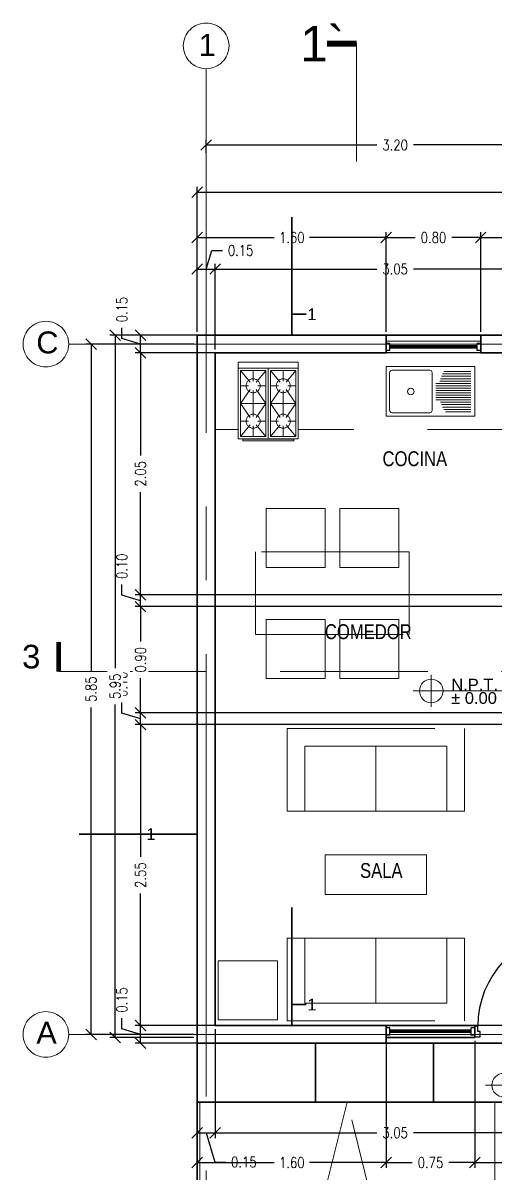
# Model space of a CAD drawing. Header units: metres. Extents: x -255 to -21, y -382 to -241.
# Drawn here: x -45.02 to -41.01, y -300.63 to -290.88 of the extents above; entities that cross this region are included whole.
import ezdxf
from ezdxf.enums import TextEntityAlignment as Align

# ---------------------------------------------------------------- set-up
doc = ezdxf.new("R2010")
doc.units = ezdxf.units.M
doc.header["$LTSCALE"] = 5
doc.header["$MEASUREMENT"] = 0
doc.linetypes.add('CENTER2', pattern=[1.125, 0.75, -0.125, 0.125, -0.125])
doc.linetypes.add('HIDDEN', pattern=[0.375, 0.25, -0.125])
doc.layers.get('0').update_dxf_attribs({"color": 30})
for name, color, linetype, lineweight in [('A-ANNO-DIMS', 3, 'Continuous', 18), ('A-ANNO-NOTE', 7, 'Continuous', 35), ('A-ANNO-SYMB', 3, 'Continuous', 18), ('A-ANNO-TEXT', 3, 'Continuous', 18), ('A-DOOR-FULL', 4, 'Continuous', 25), ('A-FLOR-LEVL', 7, 'Continuous', 35), ('A-FLOR-OVHD', 3, 'HIDDEN', 18), ('A-FURN', 8, 'Continuous', 18), ('A-GLAZ-FULL', 4, 'Continuous', 25), ('A-WALL-FULL-EXTR', 7, 'Continuous', 35), ('U-PARK-MNR', 255, 'Continuous', 13)]:
    doc.layers.add(name, color=color, linetype=linetype, lineweight=lineweight)
doc.styles.add('E-ARIAL', font='arial.ttf')
doc.styles.add('E-ROMANS', font='romans.shx', dxfattribs={"width": 0.8})
doc.styles.get("Standard").update_dxf_attribs({"font": 'arial.ttf'})
doc.dimstyles.new('E-0050_TICK_18', dxfattribs={"dimscale": 0.001, "dimtxt": 90, "dimasz": 90, "dimexe": 45, "dimexo": 30, "dimgap": 45, "dimtad": 0, "dimzin": 0, "dimdsep": 46, "dimtxsty": 'E-ROMANS', "dimblk": 'OBLIQUE', "dimcen": 45, "dimclrd": 256, "dimclre": 256, "dimclrt": 256, "dimadec": 0, "dimazin": 0, "dimtfac": 1, "dimtmove": 1, "dimatfit": 3, "dimldrblk": 'OPEN90', "dimfxl": 1, "dimtfill": 1, "dimtolj": 1, "dimtzin": 0, "dimarcsym": 0})
doc.dimstyles.new('E-0200_TICK_12', dxfattribs={"dimscale": 0.001, "dimtxt": 240, "dimasz": 240, "dimexe": 120, "dimexo": 80, "dimgap": 120, "dimtad": 0, "dimzin": 0, "dimdsep": 46, "dimtxsty": 'E-ROMANS', "dimblk": 'OBLIQUE', "dimcen": 120, "dimclrd": 256, "dimclre": 256, "dimclrt": 256, "dimadec": 0, "dimazin": 0, "dimtfac": 1, "dimtmove": 1, "dimatfit": 3, "dimldrblk": 'OPEN90', "dimfxl": 1, "dimtfill": 1, "dimtolj": 1, "dimtzin": 0, "dimlwd": -1, "dimarcsym": 0})

# ---------------------------------------------------------------- blocks, each defined once
blk = doc.blocks.new('DOOR-80')
for points in [[(-0.07, 0.89), (-0.07, 0.09), (-0.025, 0.09), (-0.025, 0.89), (-0.07, 0.89)], [(-0.825, 0.09), (-0.85, 0.09), (-0.85, 0), (-0.805, 0), (-0.805, 0.045), (-0.825, 0.045), (-0.825, 0.09)], [(-0.025, 0.09), (0, 0.09), (0, 0), (-0.045, 0), (-0.045, 0.045), (-0.025, 0.045), (-0.025, 0.09)]]:
    blk.add_lwpolyline(points)
at = {"linetype": 'HIDDEN'}
blk.add_arc((-0.0227, 0.0891), 0.8023, 93.38109, 179.93414, dxfattribs=at)
blk = doc.blocks.new('TAG-LEVEL-PL')
for p, q in [((0, -0.1359), (0, 0.1359)), ((-0.1545, 0), (0.6266, 0))]:
    blk.add_line(p, q)
blk.add_circle((0, 0), 0.1)
at = {"style": 'E-ARIAL'}
blk.add_attdef('REF', text='', height=0.1, dxfattribs=at).set_placement((0.1697, -0.0271), align=Align.BOTTOM_LEFT)
blk.add_attdef('NIVEL', text='', height=0.1, dxfattribs=at).set_placement((0.1688, -0.01), align=Align.TOP_LEFT)
blk = doc.blocks.new('_Oblique')
at = {"color": 0, "linetype": 'ByBlock', "lineweight": -2}
blk.add_line((-0.5, -0.5), (0.5, 0.5), dxfattribs=at)
blk = doc.blocks.new('*D446')
at = {"layer": 'A-ANNO-DIMS', "lineweight": -2, "transparency": 16777216}
for p, q in [((-43.4683, -292.9694), (-43.421, -292.8119)), ((-43.421, -292.8119), (-43.331, -292.8119)), ((-43.5433, -293.5007), (-43.5433, -292.9244)), ((-43.3933, -293.6507), (-43.3933, -292.9244)), ((-43.5433, -292.9694), (-43.3933, -292.9694))]:
    blk.add_line(p, q, dxfattribs=at)
at = {"layer": 'A-ANNO-DIMS', "lineweight": -2, "transparency": 16777216, "xscale": 0.09, "yscale": 0.09, "zscale": 0.09, "rotation": 180}
blk.add_blockref('_Oblique', (-43.5433, -292.9694), dxfattribs=at)
at = {"layer": 'A-ANNO-DIMS', "transparency": 16777216, "insert": (-43.1763, -292.8119), "char_height": 0.09, "attachment_point": 5, "style": 'E-ROMANS', "bg_fill": 3, "box_fill_scale": 1.25, "bg_fill_color": 256, "bg_fill_true_color": 13158600, "bg_fill_transparency": 0}
blk.add_mtext('\\A1;0.15', dxfattribs=at)
at = {"layer": 'A-ANNO-DIMS', "lineweight": -2, "transparency": 16777216, "xscale": 0.09, "yscale": 0.09, "zscale": 0.09}
blk.add_blockref('_Oblique', (-43.3933, -292.9694), dxfattribs=at)
blk = doc.blocks.new('_Open90')
at = {"color": 0, "linetype": 'ByBlock', "lineweight": -2}
for p, q in [((0, 0), (-1, 0)), ((-0.5, 0.5), (0, 0)), ((0, 0), (-0.5, -0.5))]:
    blk.add_line(p, q, dxfattribs=at)
blk = doc.blocks.new('*D447')
at = {"layer": 'A-ANNO-DIMS', "lineweight": -2, "transparency": 16777216}
for p, q in [((-43.3933, -293.6507), (-43.3933, -292.9244)), ((-40.3433, -293.6007), (-40.3433, -292.9244)), ((-43.3933, -292.9694), (-42.023, -292.9694)), ((-40.3433, -292.9694), (-41.7136, -292.9694))]:
    blk.add_line(p, q, dxfattribs=at)
at = {"layer": 'A-ANNO-DIMS', "lineweight": -2, "transparency": 16777216, "xscale": 0.09, "yscale": 0.09, "zscale": 0.09, "rotation": 180}
blk.add_blockref('_Oblique', (-43.3933, -292.9694), dxfattribs=at)
at = {"layer": 'A-ANNO-DIMS', "lineweight": -2, "transparency": 16777216, "xscale": 0.09, "yscale": 0.09, "zscale": 0.09}
blk.add_blockref('_Oblique', (-40.3433, -292.9694), dxfattribs=at)
at = {"layer": 'A-ANNO-DIMS', "transparency": 16777216, "insert": (-41.8683, -292.9694), "char_height": 0.09, "attachment_point": 5, "style": 'E-ROMANS', "bg_fill": 3, "box_fill_scale": 1.25, "bg_fill_color": 256, "bg_fill_true_color": 13158600, "bg_fill_transparency": 0}
blk.add_mtext('\\A1;3.05', dxfattribs=at)
blk = doc.blocks.new('*D460')
at = {"layer": 'A-ANNO-DIMS', "lineweight": -2, "transparency": 16777216}
for p, q in [((-43.5433, -293.5007), (-43.5433, -292.6576)), ((-41.9433, -293.5007), (-41.9433, -292.6576)), ((-43.5433, -292.7026), (-42.8928, -292.7026)), ((-41.9433, -292.7026), (-42.5937, -292.7026))]:
    blk.add_line(p, q, dxfattribs=at)
at = {"layer": 'A-ANNO-DIMS', "lineweight": -2, "transparency": 16777216, "xscale": 0.09, "yscale": 0.09, "zscale": 0.09, "rotation": 180}
blk.add_blockref('_Oblique', (-43.5433, -292.7026), dxfattribs=at)
at = {"layer": 'A-ANNO-DIMS', "lineweight": -2, "transparency": 16777216, "xscale": 0.09, "yscale": 0.09, "zscale": 0.09}
blk.add_blockref('_Oblique', (-41.9433, -292.7026), dxfattribs=at)
at = {"layer": 'A-ANNO-DIMS', "transparency": 16777216, "insert": (-42.7433, -292.7026), "char_height": 0.09, "attachment_point": 5, "style": 'E-ROMANS', "bg_fill": 3, "box_fill_scale": 1.25, "bg_fill_color": 256, "bg_fill_true_color": 13158600, "bg_fill_transparency": 0}
blk.add_mtext('\\A1;1.60', dxfattribs=at)
blk = doc.blocks.new('*D461')
at = {"layer": 'A-ANNO-DIMS', "lineweight": -2, "transparency": 16777216}
for p, q in [((-41.9433, -293.5007), (-41.9433, -292.6576)), ((-41.1433, -293.5007), (-41.1433, -292.6576)), ((-41.9433, -292.7026), (-41.698, -292.7026)), ((-41.1433, -292.7026), (-41.3886, -292.7026))]:
    blk.add_line(p, q, dxfattribs=at)
at = {"layer": 'A-ANNO-DIMS', "lineweight": -2, "transparency": 16777216, "xscale": 0.09, "yscale": 0.09, "zscale": 0.09, "rotation": 180}
blk.add_blockref('_Oblique', (-41.9433, -292.7026), dxfattribs=at)
at = {"layer": 'A-ANNO-DIMS', "lineweight": -2, "transparency": 16777216, "xscale": 0.09, "yscale": 0.09, "zscale": 0.09}
blk.add_blockref('_Oblique', (-41.1433, -292.7026), dxfattribs=at)
at = {"layer": 'A-ANNO-DIMS', "transparency": 16777216, "insert": (-41.5433, -292.7026), "char_height": 0.09, "attachment_point": 5, "style": 'E-ROMANS', "bg_fill": 3, "box_fill_scale": 1.25, "bg_fill_color": 256, "bg_fill_true_color": 13158600, "bg_fill_transparency": 0}
blk.add_mtext('\\A1;0.80', dxfattribs=at)
blk = doc.blocks.new('*D462')
at = {"layer": 'A-ANNO-DIMS', "lineweight": -2, "transparency": 16777216}
for p, q in [((-41.1433, -293.5007), (-41.1433, -292.6576)), ((-40.3433, -293.6507), (-40.3433, -292.6576)), ((-41.1433, -292.7026), (-40.898, -292.7026)), ((-40.3433, -292.7026), (-40.5886, -292.7026))]:
    blk.add_line(p, q, dxfattribs=at)
at = {"layer": 'A-ANNO-DIMS', "lineweight": -2, "transparency": 16777216, "xscale": 0.09, "yscale": 0.09, "zscale": 0.09, "rotation": 180}
blk.add_blockref('_Oblique', (-41.1433, -292.7026), dxfattribs=at)
at = {"layer": 'A-ANNO-DIMS', "lineweight": -2, "transparency": 16777216, "xscale": 0.09, "yscale": 0.09, "zscale": 0.09}
blk.add_blockref('_Oblique', (-40.3433, -292.7026), dxfattribs=at)
at = {"layer": 'A-ANNO-DIMS', "transparency": 16777216, "insert": (-40.7433, -292.7026), "char_height": 0.09, "attachment_point": 5, "style": 'E-ROMANS', "bg_fill": 3, "box_fill_scale": 1.25, "bg_fill_color": 256, "bg_fill_true_color": 13158600, "bg_fill_transparency": 0}
blk.add_mtext('\\A1;0.80', dxfattribs=at)
blk = doc.blocks.new('*D468')
at = {"layer": 'A-ANNO-DIMS', "lineweight": -2, "transparency": 16777216}
for p, q in [((-43.5433, -293.5007), (-43.5433, -292.2722)), ((-43.5433, -292.3172), (-34.0521, -292.3172)), ((-24.1933, -292.3172), (-33.6844, -292.3172)), ((-24.1933, -293.5007), (-24.1933, -292.2722))]:
    blk.add_line(p, q, dxfattribs=at)
at = {"layer": 'A-ANNO-DIMS', "lineweight": -2, "transparency": 16777216, "xscale": 0.09, "yscale": 0.09, "zscale": 0.09, "rotation": 180}
blk.add_blockref('_Oblique', (-43.5433, -292.3172), dxfattribs=at)
at = {"layer": 'A-ANNO-DIMS', "lineweight": -2, "transparency": 16777216, "xscale": 0.09, "yscale": 0.09, "zscale": 0.09}
blk.add_blockref('_Oblique', (-24.1933, -292.3172), dxfattribs=at)
at = {"layer": 'A-ANNO-DIMS', "transparency": 16777216, "insert": (-33.8683, -292.3172), "char_height": 0.09, "attachment_point": 5, "style": 'E-ROMANS', "bg_fill": 3, "box_fill_scale": 1.25, "bg_fill_color": 256, "bg_fill_true_color": 13158600, "bg_fill_transparency": 0}
blk.add_mtext('\\A1;19.35', dxfattribs=at)
blk = doc.blocks.new('*D272')
at = {"layer": 'A-ANNO-DIMS', "lineweight": -2, "transparency": 16777216}
for p, q in [((-43.4683, -291.9837), (-43.4683, -291.8733)), ((-40.2683, -291.9837), (-40.2683, -291.8733)), ((-43.4683, -291.9183), (-42.023, -291.9183)), ((-40.2683, -291.9183), (-41.7136, -291.9183))]:
    blk.add_line(p, q, dxfattribs=at)
at = {"layer": 'A-ANNO-DIMS', "lineweight": -2, "transparency": 16777216, "xscale": 0.09, "yscale": 0.09, "zscale": 0.09, "rotation": 180}
blk.add_blockref('_Oblique', (-43.4683, -291.9183), dxfattribs=at)
at = {"layer": 'A-ANNO-DIMS', "lineweight": -2, "transparency": 16777216, "xscale": 0.09, "yscale": 0.09, "zscale": 0.09}
blk.add_blockref('_Oblique', (-40.2683, -291.9183), dxfattribs=at)
at = {"layer": 'A-ANNO-DIMS', "transparency": 16777216, "insert": (-41.8683, -291.9183), "char_height": 0.09, "attachment_point": 5, "style": 'E-ROMANS', "bg_fill": 3, "box_fill_scale": 1.25, "bg_fill_color": 256, "bg_fill_true_color": 13158600, "bg_fill_transparency": 0}
blk.add_mtext('\\A1;3.20', dxfattribs=at)
blk = doc.blocks.new('*D469')
at = {"layer": 'A-ANNO-DIMS', "lineweight": -2, "transparency": 16777216}
for p, q in [((-43.3933, -299.4107), (-43.3933, -300.3344)), ((-43.5433, -299.5607), (-43.5433, -300.3344)), ((-43.5433, -300.2894), (-43.3933, -300.2894)), ((-43.4683, -300.2894), (-43.394, -300.5369)), ((-43.394, -300.5369), (-43.304, -300.5369))]:
    blk.add_line(p, q, dxfattribs=at)
at = {"layer": 'A-ANNO-DIMS', "lineweight": -2, "transparency": 16777216, "xscale": 0.09, "yscale": 0.09, "zscale": 0.09, "rotation": 180}
blk.add_blockref('_Oblique', (-43.5433, -300.2894), dxfattribs=at)
at = {"layer": 'A-ANNO-DIMS', "lineweight": -2, "transparency": 16777216, "xscale": 0.09, "yscale": 0.09, "zscale": 0.09}
blk.add_blockref('_Oblique', (-43.3933, -300.2894), dxfattribs=at)
at = {"layer": 'A-ANNO-DIMS', "transparency": 16777216, "insert": (-43.1493, -300.5369), "char_height": 0.09, "attachment_point": 5, "style": 'E-ROMANS', "bg_fill": 3, "box_fill_scale": 1.25, "bg_fill_color": 256, "bg_fill_true_color": 13158600, "bg_fill_transparency": 0}
blk.add_mtext('\\A1;0.15', dxfattribs=at)
blk = doc.blocks.new('*D470')
at = {"layer": 'A-ANNO-DIMS', "lineweight": -2, "transparency": 16777216}
for p, q in [((-43.3933, -299.4107), (-43.3933, -300.3344)), ((-40.3433, -299.5607), (-40.3433, -300.3344)), ((-43.3933, -300.2894), (-42.023, -300.2894)), ((-40.3433, -300.2894), (-41.7136, -300.2894))]:
    blk.add_line(p, q, dxfattribs=at)
at = {"layer": 'A-ANNO-DIMS', "lineweight": -2, "transparency": 16777216, "xscale": 0.09, "yscale": 0.09, "zscale": 0.09, "rotation": 180}
blk.add_blockref('_Oblique', (-43.3933, -300.2894), dxfattribs=at)
at = {"layer": 'A-ANNO-DIMS', "lineweight": -2, "transparency": 16777216, "xscale": 0.09, "yscale": 0.09, "zscale": 0.09}
blk.add_blockref('_Oblique', (-40.3433, -300.2894), dxfattribs=at)
at = {"layer": 'A-ANNO-DIMS', "transparency": 16777216, "insert": (-41.8683, -300.2894), "char_height": 0.09, "attachment_point": 5, "style": 'E-ROMANS', "bg_fill": 3, "box_fill_scale": 1.25, "bg_fill_color": 256, "bg_fill_true_color": 13158600, "bg_fill_transparency": 0}
blk.add_mtext('\\A1;3.05', dxfattribs=at)
blk = doc.blocks.new('*D482')
at = {"layer": 'A-ANNO-DIMS', "lineweight": -2, "transparency": 16777216}
for p, q in [((-43.5433, -299.5107), (-43.5433, -300.587)), ((-41.9433, -299.5107), (-41.9433, -300.587)), ((-43.5433, -300.542), (-42.8928, -300.542)), ((-41.9433, -300.542), (-42.5937, -300.542))]:
    blk.add_line(p, q, dxfattribs=at)
at = {"layer": 'A-ANNO-DIMS', "lineweight": -2, "transparency": 16777216, "xscale": 0.09, "yscale": 0.09, "zscale": 0.09, "rotation": 180}
blk.add_blockref('_Oblique', (-43.5433, -300.542), dxfattribs=at)
at = {"layer": 'A-ANNO-DIMS', "lineweight": -2, "transparency": 16777216, "xscale": 0.09, "yscale": 0.09, "zscale": 0.09}
blk.add_blockref('_Oblique', (-41.9433, -300.542), dxfattribs=at)
at = {"layer": 'A-ANNO-DIMS', "transparency": 16777216, "insert": (-42.7433, -300.542), "char_height": 0.09, "attachment_point": 5, "style": 'E-ROMANS', "bg_fill": 3, "box_fill_scale": 1.25, "bg_fill_color": 256, "bg_fill_true_color": 13158600, "bg_fill_transparency": 0}
blk.add_mtext('\\A1;1.60', dxfattribs=at)
blk = doc.blocks.new('*D483')
at = {"layer": 'A-ANNO-DIMS', "lineweight": -2, "transparency": 16777216}
for p, q in [((-41.9433, -299.5107), (-41.9433, -300.587)), ((-41.1933, -299.5107), (-41.1933, -300.587)), ((-41.9433, -300.542), (-41.723, -300.542)), ((-41.1933, -300.542), (-41.4136, -300.542))]:
    blk.add_line(p, q, dxfattribs=at)
at = {"layer": 'A-ANNO-DIMS', "lineweight": -2, "transparency": 16777216, "xscale": 0.09, "yscale": 0.09, "zscale": 0.09, "rotation": 180}
blk.add_blockref('_Oblique', (-41.9433, -300.542), dxfattribs=at)
at = {"layer": 'A-ANNO-DIMS', "lineweight": -2, "transparency": 16777216, "xscale": 0.09, "yscale": 0.09, "zscale": 0.09}
blk.add_blockref('_Oblique', (-41.1933, -300.542), dxfattribs=at)
at = {"layer": 'A-ANNO-DIMS', "transparency": 16777216, "insert": (-41.5683, -300.542), "char_height": 0.09, "attachment_point": 5, "style": 'E-ROMANS', "bg_fill": 3, "box_fill_scale": 1.25, "bg_fill_color": 256, "bg_fill_true_color": 13158600, "bg_fill_transparency": 0}
blk.add_mtext('\\A1;0.75', dxfattribs=at)
blk = doc.blocks.new('*D484')
at = {"layer": 'A-ANNO-DIMS', "lineweight": -2, "transparency": 16777216}
for p, q in [((-41.1933, -299.5107), (-41.1933, -300.587)), ((-40.3433, -299.5607), (-40.3433, -300.587)), ((-41.1933, -300.542), (-40.923, -300.542)), ((-40.3433, -300.542), (-40.6136, -300.542))]:
    blk.add_line(p, q, dxfattribs=at)
at = {"layer": 'A-ANNO-DIMS', "lineweight": -2, "transparency": 16777216, "xscale": 0.09, "yscale": 0.09, "zscale": 0.09, "rotation": 180}
blk.add_blockref('_Oblique', (-41.1933, -300.542), dxfattribs=at)
at = {"layer": 'A-ANNO-DIMS', "lineweight": -2, "transparency": 16777216, "xscale": 0.09, "yscale": 0.09, "zscale": 0.09}
blk.add_blockref('_Oblique', (-40.3433, -300.542), dxfattribs=at)
at = {"layer": 'A-ANNO-DIMS', "transparency": 16777216, "insert": (-40.7683, -300.542), "char_height": 0.09, "attachment_point": 5, "style": 'E-ROMANS', "bg_fill": 3, "box_fill_scale": 1.25, "bg_fill_color": 256, "bg_fill_true_color": 13158600, "bg_fill_transparency": 0}
blk.add_mtext('\\A1;0.85', dxfattribs=at)
blk = doc.blocks.new('TAG-CORTE-2')
blk.add_line((0, 0), (0, 2))
at = {"const_width": 0.1}
blk.add_lwpolyline([(0, 2), (0.5, 2)], dxfattribs=at)
at = {"style": 'E-ARIAL'}
blk.add_attdef('A', text='', height=0.6, dxfattribs=at).set_placement((0.5, 2), align=Align.MIDDLE_LEFT)
blk = doc.blocks.new('*D613')
at = {"layer": 'A-ANNO-DIMS', "lineweight": -2, "transparency": 16777216}
for p, q in [((-44.1817, -299.4084), (-44.1817, -299.3184)), ((-39.1733, -299.3807), (-44.0692, -299.3807)), ((-44.0242, -299.5307), (-44.0242, -299.3807)), ((-44.0242, -299.4557), (-44.1817, -299.4084)), ((-39.1733, -299.5307), (-44.0692, -299.5307))]:
    blk.add_line(p, q, dxfattribs=at)
at = {"layer": 'A-ANNO-DIMS', "lineweight": -2, "transparency": 16777216, "xscale": 0.09, "yscale": 0.09, "zscale": 0.09, "rotation": 270}
blk.add_blockref('_Oblique', (-44.0242, -299.5307), dxfattribs=at)
at = {"layer": 'A-ANNO-DIMS', "transparency": 16777216, "insert": (-44.1817, -299.1637), "char_height": 0.09, "attachment_point": 5, "rotation": 90, "style": 'E-ROMANS', "bg_fill": 3, "box_fill_scale": 1.25, "bg_fill_color": 256, "bg_fill_true_color": 13158600, "bg_fill_transparency": 0}
blk.add_mtext('\\A1;0.15', dxfattribs=at)
at = {"layer": 'A-ANNO-DIMS', "lineweight": -2, "transparency": 16777216, "xscale": 0.09, "yscale": 0.09, "zscale": 0.09, "rotation": 90}
blk.add_blockref('_Oblique', (-44.0242, -299.3807), dxfattribs=at)
blk = doc.blocks.new('*D614')
at = {"layer": 'A-ANNO-DIMS', "lineweight": -2, "transparency": 16777216}
for p, q in [((-39.0983, -296.8307), (-44.0692, -296.8307)), ((-44.0242, -296.8307), (-44.0242, -297.9509)), ((-44.0242, -299.3807), (-44.0242, -298.2604)), ((-39.1733, -299.3807), (-44.0692, -299.3807))]:
    blk.add_line(p, q, dxfattribs=at)
at = {"layer": 'A-ANNO-DIMS', "lineweight": -2, "transparency": 16777216, "xscale": 0.09, "yscale": 0.09, "zscale": 0.09}
for p, rotation in [((-44.0242, -296.8307), 90), ((-44.0242, -299.3807), 270)]:
    blk.add_blockref('_Oblique', p, dxfattribs=dict(at, rotation=rotation))
at = {"layer": 'A-ANNO-DIMS', "transparency": 16777216, "insert": (-44.0242, -298.1057), "char_height": 0.09, "attachment_point": 5, "rotation": 90, "style": 'E-ROMANS', "bg_fill": 3, "box_fill_scale": 1.25, "bg_fill_color": 256, "bg_fill_true_color": 13158600, "bg_fill_transparency": 0}
blk.add_mtext('\\A1;2.55', dxfattribs=at)
blk = doc.blocks.new('*D615')
at = {"layer": 'A-ANNO-DIMS', "lineweight": -2, "transparency": 16777216}
for p, q in [((-44.1817, -296.7334), (-44.1817, -296.6434)), ((-44.0242, -296.7807), (-44.1817, -296.7334)), ((-39.1483, -296.7307), (-44.0692, -296.7307)), ((-44.0242, -296.8307), (-44.0242, -296.7307)), ((-39.0983, -296.8307), (-44.0692, -296.8307))]:
    blk.add_line(p, q, dxfattribs=at)
at = {"layer": 'A-ANNO-DIMS', "lineweight": -2, "transparency": 16777216, "xscale": 0.09, "yscale": 0.09, "zscale": 0.09}
for p, rotation in [((-44.0242, -296.7307), 90), ((-44.0242, -296.8307), 270)]:
    blk.add_blockref('_Oblique', p, dxfattribs=dict(at, rotation=rotation))
at = {"layer": 'A-ANNO-DIMS', "transparency": 16777216, "insert": (-44.1817, -296.4887), "char_height": 0.09, "attachment_point": 5, "rotation": 90, "style": 'E-ROMANS', "bg_fill": 3, "box_fill_scale": 1.25, "bg_fill_color": 256, "bg_fill_true_color": 13158600, "bg_fill_transparency": 0}
blk.add_mtext('\\A1;0.10', dxfattribs=at)
blk = doc.blocks.new('*D616')
at = {"layer": 'A-ANNO-DIMS', "lineweight": -2, "transparency": 16777216}
for p, q in [((-38.6983, -295.8307), (-44.0692, -295.8307)), ((-44.0242, -295.8307), (-44.0242, -296.1259)), ((-44.0242, -296.7307), (-44.0242, -296.4354)), ((-39.1483, -296.7307), (-44.0692, -296.7307))]:
    blk.add_line(p, q, dxfattribs=at)
at = {"layer": 'A-ANNO-DIMS', "lineweight": -2, "transparency": 16777216, "xscale": 0.09, "yscale": 0.09, "zscale": 0.09}
for p, rotation in [((-44.0242, -295.8307), 90), ((-44.0242, -296.7307), 270)]:
    blk.add_blockref('_Oblique', p, dxfattribs=dict(at, rotation=rotation))
at = {"layer": 'A-ANNO-DIMS', "transparency": 16777216, "insert": (-44.0242, -296.2807), "char_height": 0.09, "attachment_point": 5, "rotation": 90, "style": 'E-ROMANS', "bg_fill": 3, "box_fill_scale": 1.25, "bg_fill_color": 256, "bg_fill_true_color": 13158600, "bg_fill_transparency": 0}
blk.add_mtext('\\A1;0.90', dxfattribs=at)
blk = doc.blocks.new('*D617')
at = {"layer": 'A-ANNO-DIMS', "lineweight": -2, "transparency": 16777216}
for p, q in [((-44.1817, -295.7334), (-44.1817, -295.6434)), ((-44.0242, -295.7807), (-44.1817, -295.7334)), ((-39.0983, -295.7307), (-44.0692, -295.7307)), ((-44.0242, -295.8307), (-44.0242, -295.7307)), ((-38.6983, -295.8307), (-44.0692, -295.8307))]:
    blk.add_line(p, q, dxfattribs=at)
at = {"layer": 'A-ANNO-DIMS', "lineweight": -2, "transparency": 16777216, "xscale": 0.09, "yscale": 0.09, "zscale": 0.09}
for p, rotation in [((-44.0242, -295.7307), 90), ((-44.0242, -295.8307), 270)]:
    blk.add_blockref('_Oblique', p, dxfattribs=dict(at, rotation=rotation))
at = {"layer": 'A-ANNO-DIMS', "transparency": 16777216, "insert": (-44.1817, -295.4887), "char_height": 0.09, "attachment_point": 5, "rotation": 90, "style": 'E-ROMANS', "bg_fill": 3, "box_fill_scale": 1.25, "bg_fill_color": 256, "bg_fill_true_color": 13158600, "bg_fill_transparency": 0}
blk.add_mtext('\\A1;0.10', dxfattribs=at)
blk = doc.blocks.new('*D618')
at = {"layer": 'A-ANNO-DIMS', "lineweight": -2, "transparency": 16777216}
for p, q in [((-40.2233, -293.6807), (-44.0692, -293.6807)), ((-44.0242, -293.6807), (-44.0242, -294.5509)), ((-44.0242, -295.7307), (-44.0242, -294.8604)), ((-39.0983, -295.7307), (-44.0692, -295.7307))]:
    blk.add_line(p, q, dxfattribs=at)
at = {"layer": 'A-ANNO-DIMS', "lineweight": -2, "transparency": 16777216, "xscale": 0.09, "yscale": 0.09, "zscale": 0.09}
for p, rotation in [((-44.0242, -293.6807), 90), ((-44.0242, -295.7307), 270)]:
    blk.add_blockref('_Oblique', p, dxfattribs=dict(at, rotation=rotation))
at = {"layer": 'A-ANNO-DIMS', "transparency": 16777216, "insert": (-44.0242, -294.7057), "char_height": 0.09, "attachment_point": 5, "rotation": 90, "style": 'E-ROMANS', "bg_fill": 3, "box_fill_scale": 1.25, "bg_fill_color": 256, "bg_fill_true_color": 13158600, "bg_fill_transparency": 0}
blk.add_mtext('\\A1;2.05', dxfattribs=at)
blk = doc.blocks.new('*D619')
at = {"layer": 'A-ANNO-DIMS', "lineweight": -2, "transparency": 16777216}
for p, q in [((-44.1817, -293.5584), (-44.1817, -293.4684)), ((-40.2233, -293.5307), (-44.0692, -293.5307)), ((-44.0242, -293.6807), (-44.0242, -293.5307)), ((-44.0242, -293.6057), (-44.1817, -293.5584)), ((-40.2233, -293.6807), (-44.0692, -293.6807))]:
    blk.add_line(p, q, dxfattribs=at)
at = {"layer": 'A-ANNO-DIMS', "lineweight": -2, "transparency": 16777216, "xscale": 0.09, "yscale": 0.09, "zscale": 0.09, "rotation": 270}
blk.add_blockref('_Oblique', (-44.0242, -293.6807), dxfattribs=at)
at = {"layer": 'A-ANNO-DIMS', "transparency": 16777216, "insert": (-44.1817, -293.3137), "char_height": 0.09, "attachment_point": 5, "rotation": 90, "style": 'E-ROMANS', "bg_fill": 3, "box_fill_scale": 1.25, "bg_fill_color": 256, "bg_fill_true_color": 13158600, "bg_fill_transparency": 0}
blk.add_mtext('\\A1;0.15', dxfattribs=at)
at = {"layer": 'A-ANNO-DIMS', "lineweight": -2, "transparency": 16777216, "xscale": 0.09, "yscale": 0.09, "zscale": 0.09, "rotation": 90}
blk.add_blockref('_Oblique', (-44.0242, -293.5307), dxfattribs=at)
blk = doc.blocks.new('*D355')
at = {"layer": 'A-ANNO-DIMS', "lineweight": -2, "transparency": 16777216}
for p, q in [((-43.5733, -293.5307), (-44.2838, -293.5307)), ((-44.2388, -293.5307), (-44.2388, -296.3509)), ((-44.2388, -299.4807), (-44.2388, -296.6604)), ((-43.5733, -299.4807), (-44.2838, -299.4807))]:
    blk.add_line(p, q, dxfattribs=at)
at = {"layer": 'A-ANNO-DIMS', "lineweight": -2, "transparency": 16777216, "xscale": 0.09, "yscale": 0.09, "zscale": 0.09}
for p, rotation in [((-44.2388, -293.5307), 90), ((-44.2388, -299.4807), 270)]:
    blk.add_blockref('_Oblique', p, dxfattribs=dict(at, rotation=rotation))
at = {"layer": 'A-ANNO-DIMS', "transparency": 16777216, "insert": (-44.2388, -296.5057), "char_height": 0.09, "attachment_point": 5, "rotation": 90, "style": 'E-ROMANS', "bg_fill": 3, "box_fill_scale": 1.25, "bg_fill_color": 256, "bg_fill_true_color": 13158600, "bg_fill_transparency": 0}
blk.add_mtext('\\A1;5.95', dxfattribs=at)
blk = doc.blocks.new('*D620')
at = {"layer": 'A-ANNO-DIMS', "lineweight": -2, "transparency": 16777216}
for p, q in [((-43.5733, -293.6057), (-44.4885, -293.6057)), ((-44.4435, -293.6057), (-44.4435, -296.3759)), ((-44.4435, -299.4557), (-44.4435, -296.6854)), ((-43.5733, -299.4557), (-44.4885, -299.4557))]:
    blk.add_line(p, q, dxfattribs=at)
at = {"layer": 'A-ANNO-DIMS', "lineweight": -2, "transparency": 16777216, "xscale": 0.09, "yscale": 0.09, "zscale": 0.09}
for p, rotation in [((-44.4435, -293.6057), 90), ((-44.4435, -299.4557), 270)]:
    blk.add_blockref('_Oblique', p, dxfattribs=dict(at, rotation=rotation))
at = {"layer": 'A-ANNO-DIMS', "transparency": 16777216, "insert": (-44.4435, -296.5307), "char_height": 0.09, "attachment_point": 5, "rotation": 90, "style": 'E-ROMANS', "bg_fill": 3, "box_fill_scale": 1.25, "bg_fill_color": 256, "bg_fill_true_color": 13158600, "bg_fill_transparency": 0}
blk.add_mtext('\\A1;5.85', dxfattribs=at)

msp = doc.modelspace()

# ---------------------------------------------------------------- linework, layer by layer
at = {"layer": 'A-ANNO-SYMB', "linetype": 'CENTER2'}
for p, q in [((-43.4683, -305.6075), (-43.4683, -291.2716)), ((-44.6253, -293.6057), (-23.2683, -293.6057)), ((-44.6253, -299.4557), (-23.2683, -299.4557))]:
    msp.add_line(p, q, dxfattribs=at)
at = {"layer": 'A-ANNO-SYMB', "linetype": 'HIDDEN'}
msp.add_lwpolyline([(-44.7167, -296.1299), (-44.7167, -296.3807), (-40.6444, -296.3807), (-40.6444, -294.9472), (-31.0061, -294.9472), (-31.0061, -296.3807), (-31.0061, -296.3807), (-22.955, -296.3807), (-22.955, -296.1299)], dxfattribs=at)
at = {"layer": 'A-ANNO-SYMB', "linetype": 'Continuous', "const_width": 0.04}
msp.add_lwpolyline([(-44.7167, -296.3807), (-44.7167, -296.1299)], dxfattribs=at)
at = {"layer": 'A-ANNO-SYMB', "linetype": 'CENTER2'}
for centre in [(-43.4683, -291.0781), (-44.8259, -293.6057), (-44.8259, -299.4557)]:
    msp.add_circle(centre, 0.1935, dxfattribs=at)
at = {"layer": 'A-FLOR-LEVL'}
for p, q in [((-41.9433, -293.5307), (-41.1433, -293.5307)), ((-41.1933, -299.3807), (-41.9433, -299.3807)), ((-41.1933, -299.3807), (-41.1933, -299.4807)), ((-43.5433, -299.5307), (-43.5433, -305.0307)), ((-42.5433, -299.5307), (-42.5433, -300.0307)), ((-41.1933, -299.4807), (-41.9433, -299.4807)), ((-41.9433, -299.5307), (-40.3433, -299.5307)), ((-41.5433, -299.5307), (-41.5433, -300.0307)), ((-43.5433, -300.0307), (-24.1933, -300.0307))]:
    msp.add_line(p, q, dxfattribs=at)
at = {"layer": 'A-FLOR-OVHD'}
msp.add_line((-41.1933, -299.3807), (-40.3433, -299.3807), dxfattribs=at)
at = {"layer": 'A-FURN'}
for p, q in [((-41.1433, -293.5807), (-41.9433, -293.5807)), ((-41.1433, -293.6807), (-41.9433, -293.6807)), ((-41.9433, -293.796), (-41.9433, -294.216)), ((-41.9433, -293.796), (-41.1933, -293.796)), ((-41.5743, -293.8274), (-41.8943, -293.8274)), ((-41.1933, -293.796), (-41.1933, -294.216)), ((-41.9143, -293.8474), (-41.9143, -294.1674)), ((-41.5543, -293.8474), (-41.5543, -294.1674)), ((-41.2272, -293.9188), (-41.4902, -293.9188)), ((-41.2272, -293.8988), (-41.4841, -293.8988)), ((-41.2272, -293.8788), (-41.4765, -293.8788)), ((-41.2272, -293.8588), (-41.4672, -293.8588)), ((-41.2272, -293.8388), (-41.4561, -293.8388)), ((-41.2272, -293.9388), (-41.523, -293.9388)), ((-41.2272, -293.9588), (-41.523, -293.9588)), ((-41.2272, -293.9788), (-41.523, -293.9788)), ((-41.2272, -293.9988), (-41.523, -293.9988)), ((-41.2272, -294.0188), (-41.523, -294.0188)), ((-41.2272, -294.0388), (-41.523, -294.0388)), ((-41.2272, -294.0588), (-41.523, -294.0588)), ((-41.2272, -294.0788), (-41.523, -294.0788)), ((-41.2272, -294.0988), (-41.4834, -294.0988)), ((-41.2272, -294.1188), (-41.4756, -294.1188)), ((-41.9433, -294.216), (-41.1933, -294.216)), ((-41.5743, -294.1874), (-41.8943, -294.1874)), ((-41.2272, -294.1388), (-41.4661, -294.1388)), ((-41.2272, -294.1588), (-41.4548, -294.1588)), ((-41.2272, -294.1788), (-41.4413, -294.1788))]:
    msp.add_line(p, q, dxfattribs=at)
at = {"layer": 'A-FURN', "linetype": 'HIDDEN'}
for p, q in [((-43.198, -293.759), (-43.198, -294.409)), ((-42.688, -293.759), (-43.198, -293.759)), ((-42.688, -293.809), (-43.198, -293.809)), ((-42.943, -293.809), (-42.943, -294.409)), ((-42.688, -293.759), (-42.688, -294.409)), ((-43.178, -293.829), (-43.096, -293.929)), ((-42.963, -293.829), (-43.178, -293.829)), ((-43.178, -293.829), (-43.178, -294.109)), ((-43.0705, -293.9196), (-43.0705, -293.829)), ((-42.963, -293.8325), (-43.045, -293.929)), ((-42.963, -293.829), (-42.963, -294.109)), ((-42.923, -293.829), (-42.841, -293.929)), ((-42.923, -293.829), (-42.923, -294.1325)), ((-42.708, -293.829), (-42.923, -293.829)), ((-42.8155, -293.9196), (-42.8155, -293.829)), ((-42.79, -293.929), (-42.708, -293.829)), ((-42.708, -293.829), (-42.708, -294.109)), ((-43.178, -293.959), (-43.1098, -293.959)), ((-43.096, -293.989), (-43.178, -294.109)), ((-43.0705, -294.109), (-43.0705, -293.9984)), ((-43.045, -293.989), (-42.963, -294.109)), ((-43.0311, -293.959), (-42.963, -293.959)), ((-42.923, -293.959), (-42.8548, -293.959)), ((-42.923, -294.109), (-42.841, -293.989)), ((-42.8155, -294.109), (-42.8155, -293.9984)), ((-42.79, -293.989), (-42.708, -294.109)), ((-42.7761, -293.959), (-42.708, -293.959)), ((-43.178, -294.109), (-43.096, -294.229)), ((-43.178, -294.109), (-43.178, -294.389)), ((-42.963, -294.109), (-43.178, -294.109)), ((-43.0705, -294.2196), (-43.0705, -294.109)), ((-42.963, -294.109), (-43.045, -294.229)), ((-42.963, -294.109), (-42.963, -294.389)), ((-42.923, -294.109), (-42.841, -294.229)), ((-42.708, -294.109), (-42.923, -294.109)), ((-42.8155, -294.2196), (-42.8155, -294.109)), ((-42.708, -294.109), (-42.79, -294.229)), ((-42.708, -294.109), (-42.708, -294.389)), ((-42.923, -294.129), (-42.923, -294.389)), ((-43.178, -294.259), (-43.1098, -294.259)), ((-43.096, -294.289), (-43.178, -294.389)), ((-43.0705, -294.389), (-43.0705, -294.2984)), ((-43.045, -294.289), (-42.963, -294.389)), ((-43.0311, -294.259), (-42.963, -294.259)), ((-42.923, -294.259), (-42.8548, -294.259)), ((-42.841, -294.289), (-42.923, -294.389)), ((-42.8155, -294.389), (-42.8155, -294.2984)), ((-42.79, -294.289), (-42.708, -294.389)), ((-42.7761, -294.259), (-42.708, -294.259)), ((-43.198, -294.3307), (-43.397, -294.3307)), ((-42.688, -294.409), (-43.198, -294.409)), ((-42.963, -294.389), (-43.178, -294.389)), ((-42.708, -294.389), (-42.923, -294.389)), ((-40.3433, -294.3307), (-42.688, -294.3307)), ((-42.4595, -294.9986), (-42.9595, -294.9986)), ((-42.9595, -294.9986), (-42.9595, -295.4986)), ((-42.4595, -295.4986), (-42.4595, -294.9986)), ((-42.3353, -294.9986), (-42.3353, -295.4986)), ((-41.8353, -294.9986), (-42.3353, -294.9986)), ((-41.8353, -295.4986), (-41.8353, -294.9986)), ((-41.7495, -295.3661), (-43.0495, -295.3661)), ((-43.0495, -295.3661), (-43.0495, -296.0661)), ((-41.7495, -296.0661), (-41.7495, -295.3661)), ((-42.9595, -295.4986), (-42.4595, -295.4986)), ((-42.3353, -295.4986), (-41.8353, -295.4986)), ((-42.9595, -296.44), (-42.9595, -295.94)), ((-42.9595, -295.94), (-42.4595, -295.94)), ((-42.4595, -295.94), (-42.4595, -296.44)), ((-42.3353, -296.44), (-42.3353, -295.94)), ((-42.3353, -295.94), (-41.8353, -295.94)), ((-41.8353, -295.94), (-41.8353, -296.44)), ((-43.0495, -296.0661), (-41.7495, -296.0661)), ((-42.4595, -296.44), (-42.9595, -296.44)), ((-41.8353, -296.44), (-42.3353, -296.44)), ((-42.7814, -297.563), (-42.7814, -296.863)), ((-42.7814, -296.863), (-41.2814, -296.863)), ((-41.2814, -297.563), (-41.2814, -296.863)), ((-42.6314, -297.013), (-41.4314, -297.013)), ((-42.6314, -297.563), (-42.6314, -297.013)), ((-42.0314, -297.563), (-42.0314, -297.013)), ((-41.4314, -297.563), (-41.4314, -297.013)), ((-41.2814, -297.563), (-42.7814, -297.563)), ((-42.7814, -297.563), (-41.2814, -297.563)), ((-42.7814, -298.6413), (-42.7814, -299.3413)), ((-41.2814, -298.6413), (-42.7814, -298.6413)), ((-42.7814, -298.6413), (-41.2814, -298.6413)), ((-42.6314, -298.6413), (-42.6314, -299.1913)), ((-42.0314, -298.6413), (-42.0314, -299.1913)), ((-41.4314, -298.6413), (-41.4314, -299.1913)), ((-41.2814, -298.6413), (-41.2814, -299.3413)), ((-42.8653, -298.831), (-43.3653, -298.831)), ((-43.3653, -298.831), (-43.3653, -299.331)), ((-42.8653, -299.331), (-42.8653, -298.831)), ((-42.6314, -299.1913), (-41.4314, -299.1913)), ((-43.3653, -299.331), (-42.8653, -299.331)), ((-42.7814, -299.3413), (-41.2814, -299.3413))]:
    msp.add_line(p, q, dxfattribs=at)
for points in [[(-42.7269, -294.4125), (-43.1582, -294.4125), (-43.1582, -294.4253), (-42.7269, -294.4253)], [(-41.6027, -297.935), (-41.6027, -298.2693), (-42.46, -298.2693), (-42.46, -297.935)]]:
    msp.add_lwpolyline(points, close=True, dxfattribs=at)
for centre in [(-43.0705, -293.959), (-42.8155, -293.959), (-43.0705, -294.259), (-42.8155, -294.259)]:
    msp.add_circle(centre, 0.0594, dxfattribs=at)
at = {"layer": 'A-FURN'}
msp.add_circle((-41.7343, -294.0074), 0.0284, dxfattribs=at)
for centre, start, end in [((-41.8943, -293.8474), 90, 180), ((-41.5743, -293.8474), 0, 90), ((-41.8943, -294.1674), 180, 270), ((-41.5743, -294.1674), 270, 0)]:
    msp.add_arc(centre, 0.02, start, end, dxfattribs=at)
at = {"layer": 'A-GLAZ-FULL'}
for p, q in [((-41.9133, -293.6007), (-41.9433, -293.6007)), ((-41.9133, -293.6607), (-41.9133, -293.6007)), ((-41.1733, -293.6207), (-41.9133, -293.6207)), ((-41.1733, -293.6307), (-41.9133, -293.6307)), ((-41.1433, -293.6007), (-41.1733, -293.6007)), ((-41.1733, -293.6607), (-41.1733, -293.6007)), ((-41.9133, -293.6607), (-41.9433, -293.6607)), ((-41.1733, -293.6407), (-41.9133, -293.6407)), ((-41.1433, -293.6607), (-41.1733, -293.6607)), ((-41.9133, -299.4007), (-41.9433, -299.4007)), ((-41.9133, -299.4607), (-41.9433, -299.4607)), ((-41.9133, -299.4607), (-41.9133, -299.4007)), ((-41.2233, -299.4207), (-41.9133, -299.4207)), ((-41.2233, -299.4307), (-41.9133, -299.4307)), ((-41.2233, -299.4407), (-41.9133, -299.4407)), ((-41.1933, -299.4007), (-41.2233, -299.4007)), ((-41.2233, -299.4607), (-41.2233, -299.4007)), ((-41.1933, -299.4607), (-41.2233, -299.4607))]:
    msp.add_line(p, q, dxfattribs=at)
at = {"layer": 'A-WALL-FULL-EXTR'}
for p, q in [((-43.5433, -299.5307), (-43.5433, -293.5307)), ((-41.9433, -293.5307), (-41.9433, -293.6807)), ((-41.1433, -293.5307), (-41.1433, -293.6807)), ((-41.1433, -293.5307), (-40.3433, -293.5307)), ((-43.3933, -299.3807), (-43.3933, -293.6807)), ((-41.9433, -299.3807), (-43.3933, -299.3807)), ((-41.9433, -299.5307), (-41.9433, -299.3807)), ((-43.5433, -299.5307), (-41.9433, -299.5307))]:
    msp.add_line(p, q, dxfattribs=at)
for points in [[(-41.9433, -293.5307), (-43.5433, -293.5307)], [(-41.9433, -293.6807), (-43.3933, -293.6807)]]:
    msp.add_lwpolyline(points, dxfattribs=at)
at = {"layer": 'U-PARK-MNR', "linetype": 'HIDDEN'}
for points in [[(-41.0233, -305.0307), (-43.5233, -305.0307), (-43.5233, -300.0307), (-41.0233, -300.0307), (-41.0233, -305.0307)], [(-41.0233, -305.0307), (-42.2733, -300.0307), (-43.5233, -305.0307)]]:
    msp.add_lwpolyline(points, dxfattribs=at)

# ---------------------------------------------------------------- block references
at = {"layer": 'A-ANNO-SYMB'}
for p, values in [((-41.562, -296.5447), {'NIVEL': '%%p 0.00', 'REF': 'N.P.T.'}), ((-40.9479, -299.8858), {'NIVEL': '-0.20', 'REF': 'N.T.N.'})]:
    msp.add_blockref('TAG-LEVEL-PL', p, dxfattribs=at).add_auto_attribs(values)
at = {"layer": 'A-DOOR-FULL'}
msp.add_blockref('DOOR-80', (-40.3433, -299.4757), dxfattribs=at)

# ---------------------------------------------------------------- texts
at = {"layer": 'A-ANNO-TEXT', "char_height": 0.186083, "attachment_point": 1}
for s, insert in [('{\\fArial|b0|i0|c0|p34;1}', (-43.5323, -290.9773)), ('{\\fArial|b0|i0|c0|p34;C}', (-44.9069, -293.4985)), ('{\\fArial|b0|i0|c0|p34;A}', (-44.9069, -299.3485))]:
    msp.add_mtext(s, dxfattribs=dict(at, insert=insert))
at = {"layer": 'A-ANNO-TEXT'}
for s, insert, char_height, attachment_point, style in [('{\\fArial|b0|i0|c0|p34;COCINA}', (-41.9747, -294.514), 0.126, 1, 'E-ROMANS'), ('{\\fArial|b0|i0|c0|p34;COMEDOR}', (-42.4628, -295.9798), 0.126, 1, 'E-ROMANS'), ('1', (-43.8978, -297.7579), 0.1, 6, 'E-ARIAL'), ('{\\fArial|b0|i0|c0|p34;SALA}', (-42.1651, -298.0037), 0.126, 1, 'E-ROMANS'), ('1', (-42.6118, -299.2028), 0.1, 4, 'E-ARIAL')]:
    msp.add_mtext(s, dxfattribs=dict(at, insert=insert, char_height=char_height, attachment_point=attachment_point, style=style))
at = {"layer": 'A-ANNO-TEXT', "linetype": 'HIDDEN', "insert": (-44.8722, -296.2554), "char_height": 0.2, "attachment_point": 6, "style": 'E-ARIAL'}
msp.add_mtext('3', dxfattribs=at)

# ---------------------------------------------------------------- leaders
at = {"layer": 'A-ANNO-NOTE'}
msp.add_leader([(-43.5433, -297.758), (-43.7663, -297.7579), (-43.8875, -297.7579)], dimstyle='E-0200_TICK_12', override={"dimasz": 0.2, "dimgap": 0.8, "dimtad": 0, "dimldrblk": 'Open90'}, dxfattribs=at)

# ---------------------------------------------------------------- next in the draw order: dimensions: what is measured, and where the dimension line sits
at = {"layer": 'A-ANNO-DIMS'}
for base, p1, p2, picture, middle in [((-40.2683, -291.9183), (-43.4683, -292.0137), (-40.2683, -292.0137), '*D272', (-41.8683, -291.9183)), ((-43.3933, -292.9694), (-43.5433, -293.5307), (-43.3933, -293.6807), '*D446', (-43.286, -292.8119)), ((-43.3933, -300.2894), (-43.5433, -299.5307), (-43.3933, -299.3807), '*D469', (-43.259, -300.5369))]:
    dim = msp.add_linear_dim(base=base, p1=p1, p2=p2, dimstyle='E-0050_TICK_18', dxfattribs=at)
    dim.commit()
    dim.dimension.update_dxf_attribs({"geometry": picture, "text_midpoint": middle})

# ---------------------------------------------------------------- next in the draw order: block references
at = {"layer": 'A-ANNO-SYMB'}
ref = msp.add_blockref('TAG-CORTE-2', (-42.1939, -292.0596), dxfattribs=dict(at, xscale=-0.5, yscale=0.5, zscale=0.5))
ref.add_attrib('A', '1`', dxfattribs={"layer": '0', "height": 0.2998, "style": 'E-ARIAL'}).set_placement((-42.6722, -291.0596), align=Align.MIDDLE_LEFT)

# ---------------------------------------------------------------- next in the draw order: dimensions: what is measured, and where the dimension line sits
at = {"layer": 'A-ANNO-DIMS'}
for base, p1, p2, picture, middle in [((-40.3433, -292.9694), (-43.3933, -293.6807), (-40.3433, -293.6307), '*D447', (-41.8683, -292.9694)), ((-40.3433, -300.2894), (-43.3933, -299.3807), (-40.3433, -299.5307), '*D470', (-41.8683, -300.2894))]:
    dim = msp.add_linear_dim(base=base, p1=p1, p2=p2, dimstyle='E-0050_TICK_18', dxfattribs=at)
    dim.commit()
    dim.dimension.update_dxf_attribs({"geometry": picture, "text_midpoint": middle})

# ---------------------------------------------------------------- next in the draw order: dimensions: what is measured, and where the dimension line sits
for base, p1, p2, picture, middle in [((-41.9433, -292.7026), (-43.5433, -293.5307), (-41.9433, -293.5307), '*D460', (-42.7433, -292.7026)), ((-41.9433, -300.542), (-43.5433, -299.4807), (-41.9433, -299.4807), '*D482', (-42.7433, -300.542))]:
    dim = msp.add_linear_dim(base=base, p1=p1, p2=p2, dimstyle='E-0050_TICK_18', dxfattribs=at)
    dim.commit()
    dim.dimension.update_dxf_attribs({"geometry": picture, "text_midpoint": middle})

# ---------------------------------------------------------------- next in the draw order: leaders
at = {"layer": 'A-ANNO-NOTE'}
msp.add_leader([(-42.7433, -299.3807), (-42.7433, -299.2028), (-42.6221, -299.2027)], dimstyle='E-0200_TICK_12', override={"dimasz": 0.2, "dimgap": 0.8, "dimtad": 0, "dimldrblk": 'Open90'}, dxfattribs=at)

# ---------------------------------------------------------------- next in the draw order: dimensions: what is measured, and where the dimension line sits
at = {"layer": 'A-ANNO-DIMS'}
for base, p1, p2, picture, middle in [((-41.1433, -292.7026), (-41.9433, -293.5307), (-41.1433, -293.5307), '*D461', (-41.5433, -292.7026)), ((-41.1933, -300.542), (-41.9433, -299.4807), (-41.1933, -299.4807), '*D483', (-41.5683, -300.542))]:
    dim = msp.add_linear_dim(base=base, p1=p1, p2=p2, dimstyle='E-0050_TICK_18', dxfattribs=at)
    dim.commit()
    dim.dimension.update_dxf_attribs({"geometry": picture, "text_midpoint": middle})

# ---------------------------------------------------------------- next in the draw order: dimensions: what is measured, and where the dimension line sits
for base, p1, p2, picture, middle in [((-40.3433, -292.7026), (-41.1433, -293.5307), (-40.3433, -293.6807), '*D462', (-40.7433, -292.7026)), ((-40.3433, -300.542), (-41.1933, -299.4807), (-40.3433, -299.5307), '*D484', (-40.7683, -300.542))]:
    dim = msp.add_linear_dim(base=base, p1=p1, p2=p2, dimstyle='E-0050_TICK_18', dxfattribs=at)
    dim.commit()
    dim.dimension.update_dxf_attribs({"geometry": picture, "text_midpoint": middle})

# ---------------------------------------------------------------- next in the draw order: linework, layer by layer
at = {"layer": 'A-WALL-FULL-EXTR'}
msp.add_line((-41.1433, -293.6807), (-40.3433, -293.6807), dxfattribs=at)

# ---------------------------------------------------------------- next in the draw order: dimensions: what is measured, and where the dimension line sits
at = {"layer": 'A-ANNO-DIMS'}
dim = msp.add_linear_dim(base=(-24.1933, -292.3172), p1=(-43.5433, -293.5307), p2=(-24.1933, -293.5307), dimstyle='E-0050_TICK_18', dxfattribs=at)
dim.commit()
dim.dimension.update_dxf_attribs({"geometry": '*D468', "text_midpoint": (-33.8683, -292.3172)})
dim = msp.add_linear_dim(base=(-44.0242, -299.3807), p1=(-39.1433, -299.5307), p2=(-39.1433, -299.3807), angle=90, dimstyle='E-0050_TICK_18', dxfattribs=at)
dim.commit()
dim.dimension.update_dxf_attribs({"geometry": '*D613', "text_midpoint": (-44.1817, -299.2734)})

# ---------------------------------------------------------------- next in the draw order: texts
at = {"layer": 'A-ANNO-TEXT', "insert": (-42.6118, -293.3528), "char_height": 0.1, "attachment_point": 4, "style": 'E-ARIAL'}
msp.add_mtext('1', dxfattribs=at)

# ---------------------------------------------------------------- next in the draw order: dimensions: what is measured, and where the dimension line sits
at = {"layer": 'A-ANNO-DIMS'}
dim = msp.add_linear_dim(base=(-44.0242, -296.8307), p1=(-39.1433, -299.3807), p2=(-39.0683, -296.8307), angle=90, dimstyle='E-0050_TICK_18', dxfattribs=at)
dim.commit()
dim.dimension.update_dxf_attribs({"geometry": '*D614', "text_midpoint": (-44.0242, -298.1057)})

# ---------------------------------------------------------------- next in the draw order: leaders
at = {"layer": 'A-ANNO-NOTE'}
msp.add_leader([(-42.7433, -293.5307), (-42.7433, -293.3528), (-42.6221, -293.3527)], dimstyle='E-0200_TICK_12', override={"dimasz": 0.2, "dimgap": 0.8, "dimtad": 0, "dimldrblk": 'Open90'}, dxfattribs=at)

# ---------------------------------------------------------------- next in the draw order: dimensions: what is measured, and where the dimension line sits
at = {"layer": 'A-ANNO-DIMS'}
dim = msp.add_linear_dim(base=(-44.0242, -296.7307), p1=(-39.0683, -296.8307), p2=(-39.1183, -296.7307), angle=90, dimstyle='E-0050_TICK_18', dxfattribs=at)
dim.commit()
dim.dimension.update_dxf_attribs({"geometry": '*D615', "text_midpoint": (-44.1817, -296.5984)})

# ---------------------------------------------------------------- next in the draw order: dimensions: what is measured, and where the dimension line sits
dim = msp.add_linear_dim(base=(-44.0242, -295.8307), p1=(-39.1183, -296.7307), p2=(-38.6683, -295.8307), angle=90, dimstyle='E-0050_TICK_18', dxfattribs=at)
dim.commit()
dim.dimension.update_dxf_attribs({"geometry": '*D616', "text_midpoint": (-44.0242, -296.2807)})

# ---------------------------------------------------------------- next in the draw order: dimensions: what is measured, and where the dimension line sits
dim = msp.add_linear_dim(base=(-44.0242, -295.7307), p1=(-38.6683, -295.8307), p2=(-39.0683, -295.7307), angle=90, dimstyle='E-0050_TICK_18', dxfattribs=at)
dim.commit()
dim.dimension.update_dxf_attribs({"geometry": '*D617', "text_midpoint": (-44.1817, -295.5984)})

# ---------------------------------------------------------------- next in the draw order: dimensions: what is measured, and where the dimension line sits
dim = msp.add_linear_dim(base=(-44.0242, -293.6807), p1=(-39.0683, -295.7307), p2=(-40.1933, -293.6807), angle=90, dimstyle='E-0050_TICK_18', dxfattribs=at)
dim.commit()
dim.dimension.update_dxf_attribs({"geometry": '*D618', "text_midpoint": (-44.0242, -294.7057)})

# ---------------------------------------------------------------- next in the draw order: dimensions: what is measured, and where the dimension line sits
dim = msp.add_linear_dim(base=(-44.0242, -293.5307), p1=(-40.1933, -293.6807), p2=(-40.1933, -293.5307), angle=90, dimstyle='E-0050_TICK_18', dxfattribs=at)
dim.commit()
dim.dimension.update_dxf_attribs({"geometry": '*D619', "text_midpoint": (-44.1817, -293.4234)})

# ---------------------------------------------------------------- next in the draw order: dimensions: what is measured, and where the dimension line sits
dim = msp.add_linear_dim(base=(-44.2388, -299.4807), p1=(-43.5433, -293.5307), p2=(-43.5433, -299.4807), angle=90, dimstyle='E-0050_TICK_18', dxfattribs=at)
dim.commit()
dim.dimension.update_dxf_attribs({"geometry": '*D355', "text_midpoint": (-44.2388, -296.5057)})

# ---------------------------------------------------------------- next in the draw order: dimensions: what is measured, and where the dimension line sits
dim = msp.add_linear_dim(base=(-44.4435, -299.4557), p1=(-43.5433, -293.6057), p2=(-43.5433, -299.4557), angle=90, dimstyle='E-0050_TICK_18', dxfattribs=at)
dim.commit()
dim.dimension.update_dxf_attribs({"geometry": '*D620', "text_midpoint": (-44.4435, -296.5307)})

doc.saveas('drawing.dxf')
